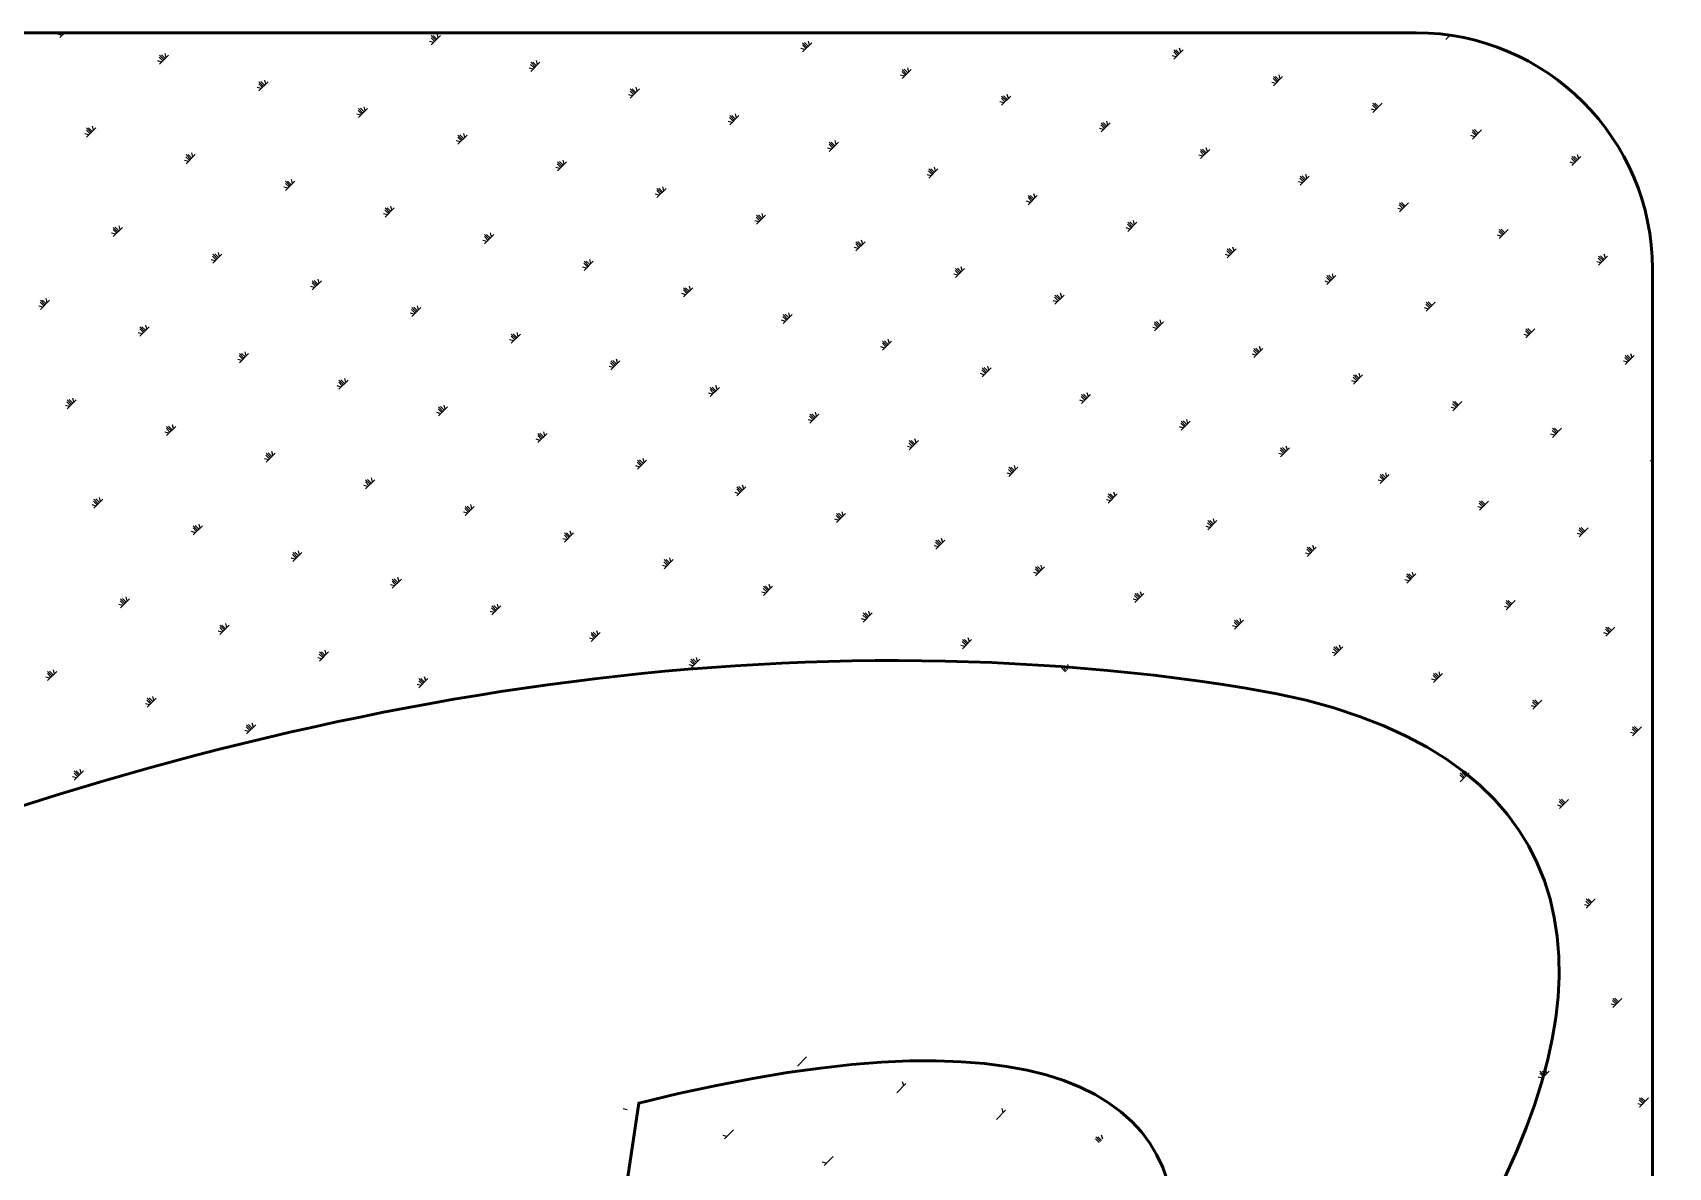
# Model space of a CAD drawing. Extents: x -2746917 to -971774, y -3334247 to -3250358.
# Drawn here: x -1870730 to -1869732, y -3276393 to -3275701 of the extents above; entities that cross this region are included whole.
import ezdxf

# ---------------------------------------------------------------- set-up
doc = ezdxf.new("R2010")
doc.units = 0
doc.header["$LTSCALE"] = 1000
doc.header["$MEASUREMENT"] = 0
doc.layers.get('0').update_dxf_attribs({"linetype": 'CONTINUOUS'})
doc.layers.add('PUB_TITLE', color=4, linetype='CONTINUOUS')

# ---------------------------------------------------------------- blocks, each defined once
blk = doc.blocks.new('A$C6B365CFD')
at = {"layer": 'PUB_TITLE', "color": 4}
for p, q in [((120.37, 23376.73), (123.38, 23379.73)), ((122.46, 23378.81), (121.53, 23379.73)), ((123.15, 23379.5), (122.92, 23379.73)), ((121.76, 23378.12), (119.33, 23378.77)), ((348.4, 23373.76), (345.97, 23374.41)), ((349.09, 23374.45), (346.87, 23376.67)), ((349.79, 23375.14), (347.01, 23377.92)), ((347.01, 23372.37), (352.56, 23377.92)), ((350.48, 23375.84), (348.26, 23378.06)), ((351.17, 23376.53), (350.52, 23378.96)), ((575.03, 23369.4), (572.6, 23370.05)), ((575.73, 23370.09), (573.5, 23372.31)), ((576.42, 23370.78), (573.64, 23373.56)), ((573.64, 23368.01), (579.2, 23373.56)), ((577.12, 23371.48), (574.89, 23373.7)), ((577.81, 23372.17), (577.16, 23374.6)), ((804.45, 23367.81), (803.79, 23370.24)), ((966.19, 23375.56), (968.87, 23378.24)), ((968.27, 23377.64), (967.48, 23378.44)), ((182.49, 23361.84), (180.06, 23362.49)), ((183.18, 23362.54), (180.96, 23364.76)), ((183.88, 23363.23), (181.1, 23366.01)), ((181.1, 23360.45), (186.66, 23366.01)), ((184.57, 23363.93), (182.35, 23366.15)), ((185.27, 23364.62), (184.62, 23367.05)), ((409.82, 23358.18), (407.59, 23360.4)), ((410.51, 23358.87), (407.73, 23361.65)), ((407.73, 23356.09), (413.29, 23361.65)), ((411.21, 23359.57), (408.98, 23361.79)), ((411.9, 23360.26), (411.25, 23362.69)), ((801.67, 23365.04), (799.24, 23365.69)), ((802.36, 23365.73), (800.14, 23367.95)), ((803.06, 23366.42), (800.28, 23369.2)), ((800.28, 23363.65), (805.83, 23369.2)), ((803.75, 23367.12), (801.53, 23369.34)), ((245.3, 23347.66), (243.08, 23349.88)), ((245.99, 23348.35), (245.34, 23350.78)), ((409.12, 23357.48), (406.69, 23358.13)), ((635.76, 23353.12), (633.33, 23353.77)), ((636.45, 23353.82), (634.23, 23356.04)), ((637.15, 23354.51), (634.37, 23357.29)), ((634.37, 23351.73), (639.93, 23357.29)), ((637.84, 23355.21), (635.62, 23357.43)), ((638.54, 23355.9), (637.89, 23358.33)), ((863.09, 23349.46), (860.87, 23351.68)), ((863.78, 23350.15), (861, 23352.93)), ((861, 23347.37), (866.56, 23352.93)), ((864.48, 23350.85), (862.25, 23353.07)), ((865.17, 23351.54), (864.52, 23353.97)), ((243.21, 23345.57), (240.79, 23346.22)), ((243.91, 23346.27), (241.69, 23348.49)), ((244.6, 23346.96), (241.83, 23349.74)), ((241.83, 23344.18), (247.38, 23349.74)), ((469.85, 23341.21), (467.42, 23341.86)), ((470.54, 23341.91), (468.32, 23344.13)), ((471.24, 23342.6), (468.46, 23345.38)), ((468.46, 23339.82), (474.02, 23345.38)), ((471.93, 23343.3), (469.71, 23345.52)), ((472.63, 23343.99), (471.98, 23346.42)), ((697.87, 23338.24), (695.1, 23341.02)), ((695.1, 23335.46), (700.65, 23341.02)), ((698.57, 23338.94), (696.35, 23341.16)), ((699.26, 23339.63), (698.61, 23342.06)), ((862.39, 23348.76), (859.96, 23349.41)), ((303.94, 23329.3), (301.51, 23329.95)), ((304.64, 23329.99), (302.41, 23332.22)), ((305.33, 23330.69), (302.55, 23333.47)), ((302.55, 23327.91), (308.11, 23333.47)), ((306.02, 23331.38), (303.8, 23333.61)), ((306.72, 23332.08), (306.07, 23334.51)), ((533.35, 23327.72), (532.7, 23330.15)), ((696.48, 23336.85), (694.06, 23337.5)), ((697.18, 23337.55), (694.96, 23339.77)), ((923.12, 23332.49), (920.69, 23333.14)), ((923.81, 23333.19), (921.59, 23335.41)), ((924.51, 23333.88), (921.73, 23336.66)), ((921.73, 23331.1), (927.29, 23336.66)), ((925.2, 23334.58), (922.98, 23336.8)), ((138.73, 23318.08), (136.5, 23320.31)), ((139.42, 23318.78), (136.64, 23321.56)), ((136.64, 23316), (142.2, 23321.56)), ((140.12, 23319.47), (137.89, 23321.7)), ((140.81, 23320.17), (140.16, 23322.6)), ((530.58, 23324.94), (528.15, 23325.59)), ((531.27, 23325.63), (529.05, 23327.86)), ((531.97, 23326.33), (529.19, 23329.11)), ((529.19, 23323.55), (534.74, 23329.11)), ((532.66, 23327.02), (530.44, 23329.25)), ((757.21, 23320.58), (754.78, 23321.23)), ((757.91, 23321.27), (755.68, 23323.5)), ((758.6, 23321.97), (755.82, 23324.75)), ((755.82, 23319.19), (761.38, 23324.75)), ((759.3, 23322.66), (757.07, 23324.89)), ((759.99, 23323.36), (759.34, 23325.79)), ((985.24, 23317.61), (982.46, 23320.39)), ((982.46, 23314.83), (988.01, 23320.39)), ((985.93, 23318.3), (983.71, 23320.53)), ((138.03, 23317.39), (135.6, 23318.04)), ((364.67, 23313.03), (362.24, 23313.68)), ((365.36, 23313.72), (363.14, 23315.95)), ((366.06, 23314.42), (363.28, 23317.2)), ((363.28, 23311.64), (368.84, 23317.2)), ((366.75, 23315.11), (364.53, 23317.34)), ((367.45, 23315.81), (366.8, 23318.24)), ((592, 23309.36), (589.77, 23311.59)), ((592.69, 23310.06), (589.91, 23312.84)), ((589.91, 23307.28), (595.47, 23312.84)), ((593.39, 23310.75), (591.16, 23312.98)), ((594.08, 23311.45), (593.43, 23313.88)), ((983.85, 23316.22), (981.42, 23316.87)), ((984.54, 23316.91), (982.32, 23319.14)), ((198.76, 23301.12), (196.33, 23301.77)), ((199.45, 23301.81), (197.23, 23304.03)), ((200.15, 23302.51), (197.37, 23305.28)), ((197.37, 23299.73), (202.93, 23305.28)), ((200.84, 23303.2), (198.62, 23305.42)), ((201.54, 23303.9), (200.89, 23306.32)), ((426.78, 23298.15), (424.01, 23300.92)), ((424.01, 23295.37), (429.56, 23300.92)), ((427.48, 23298.84), (425.26, 23301.06)), ((428.17, 23299.54), (427.52, 23301.96)), ((591.3, 23308.67), (588.87, 23309.32)), ((817.94, 23304.31), (815.51, 23304.96)), ((818.63, 23305), (816.41, 23307.23)), ((819.33, 23305.7), (816.55, 23308.48)), ((816.55, 23302.92), (822.11, 23308.48)), ((820.02, 23306.39), (817.8, 23308.62)), ((820.72, 23307.09), (820.07, 23309.52)), ((1044.57, 23299.95), (1042.14, 23300.6)), ((1045.27, 23300.64), (1043.05, 23302.87)), ((1045.96, 23301.34), (1043.18, 23304.12)), ((1043.18, 23298.56), (1048.74, 23304.12)), ((1046.66, 23302.03), (1044.43, 23304.26)), ((1047.35, 23302.73), (1046.7, 23305.16)), ((262.26, 23287.62), (261.61, 23290.05)), ((425.39, 23296.76), (422.97, 23297.41)), ((426.09, 23297.45), (423.87, 23299.67)), ((652.03, 23292.4), (649.6, 23293.05)), ((652.72, 23293.09), (650.5, 23295.31)), ((653.42, 23293.79), (650.64, 23296.56)), ((650.64, 23291.01), (656.2, 23296.56)), ((654.11, 23294.48), (651.89, 23296.7)), ((654.81, 23295.18), (654.16, 23297.6)), ((879.36, 23288.73), (877.14, 23290.95)), ((880.05, 23289.43), (877.28, 23292.2)), ((877.28, 23286.65), (882.83, 23292.2)), ((880.75, 23290.12), (878.53, 23292.34)), ((881.44, 23290.82), (880.79, 23293.24)), ((259.49, 23284.85), (257.06, 23285.5)), ((260.18, 23285.54), (257.96, 23287.76)), ((260.88, 23286.23), (258.1, 23289.01)), ((258.1, 23283.46), (263.65, 23289.01)), ((261.57, 23286.93), (259.35, 23289.15)), ((486.12, 23280.49), (483.69, 23281.14)), ((486.82, 23281.18), (484.59, 23283.4)), ((487.51, 23281.87), (484.73, 23284.65)), ((484.73, 23279.1), (490.29, 23284.65)), ((488.21, 23282.57), (485.98, 23284.79)), ((488.9, 23283.26), (488.25, 23285.69)), ((714.15, 23277.51), (711.37, 23280.29)), ((711.37, 23274.74), (716.92, 23280.29)), ((714.84, 23278.21), (712.62, 23280.43)), ((715.54, 23278.9), (714.88, 23281.33)), ((878.67, 23288.04), (876.24, 23288.69)), ((320.91, 23269.27), (318.68, 23271.49)), ((321.6, 23269.96), (318.82, 23272.74)), ((318.82, 23267.18), (324.38, 23272.74)), ((322.3, 23270.66), (320.07, 23272.88)), ((322.99, 23271.35), (322.34, 23273.78)), ((712.76, 23276.13), (710.33, 23276.78)), ((713.45, 23276.82), (711.23, 23279.04)), ((939.39, 23271.77), (936.96, 23272.42)), ((940.09, 23272.46), (937.86, 23274.68)), ((940.78, 23273.15), (938, 23275.93)), ((938, 23270.38), (943.56, 23275.93)), ((941.48, 23273.85), (939.25, 23276.07)), ((155.69, 23258.05), (152.91, 23260.83)), ((152.91, 23255.27), (158.47, 23260.83)), ((156.39, 23258.75), (154.17, 23260.97)), ((157.08, 23259.44), (156.43, 23261.87)), ((320.21, 23268.57), (317.78, 23269.22)), ((546.85, 23264.21), (544.42, 23264.86)), ((547.54, 23264.91), (545.32, 23267.13)), ((548.24, 23265.6), (545.46, 23268.38)), ((545.46, 23262.82), (551.02, 23268.38)), ((548.93, 23266.3), (546.71, 23268.52)), ((549.63, 23266.99), (548.98, 23269.42)), ((773.48, 23259.85), (771.05, 23260.5)), ((774.18, 23260.55), (771.96, 23262.77)), ((774.87, 23261.24), (772.09, 23264.02)), ((772.09, 23258.46), (777.65, 23264.02)), ((775.57, 23261.94), (773.34, 23264.16)), ((776.26, 23262.63), (775.61, 23265.06)), ((154.3, 23256.66), (151.88, 23257.31)), ((155, 23257.36), (152.78, 23259.58)), ((380.94, 23252.3), (378.51, 23252.95)), ((381.63, 23253), (379.41, 23255.22)), ((382.33, 23253.69), (379.55, 23256.47)), ((379.55, 23250.91), (385.11, 23256.47)), ((383.02, 23254.39), (380.8, 23256.61)), ((383.72, 23255.08), (383.07, 23257.51)), ((608.27, 23248.64), (606.05, 23250.86)), ((608.96, 23249.33), (606.19, 23252.11)), ((606.19, 23246.55), (611.74, 23252.11)), ((609.66, 23250.03), (607.44, 23252.25)), ((610.35, 23250.72), (609.7, 23253.15)), ((1000.12, 23255.49), (997.69, 23256.14)), ((1000.81, 23256.19), (998.59, 23258.41)), ((1001.51, 23256.88), (998.73, 23259.66)), ((998.73, 23254.1), (1004.29, 23259.66)), ((1002.2, 23257.58), (999.98, 23259.8)), ((215.03, 23240.39), (212.6, 23241.04)), ((215.73, 23241.08), (213.5, 23243.31)), ((216.42, 23241.78), (213.64, 23244.56)), ((213.64, 23239), (219.2, 23244.56)), ((217.11, 23242.47), (214.89, 23244.7)), ((217.81, 23243.17), (217.16, 23245.6)), ((443.06, 23237.42), (440.28, 23240.2)), ((440.28, 23234.64), (445.83, 23240.2)), ((443.75, 23238.11), (441.53, 23240.34)), ((444.44, 23238.81), (443.79, 23241.24)), ((607.57, 23247.94), (605.15, 23248.59)), ((834.21, 23243.58), (831.78, 23244.23)), ((834.9, 23244.28), (832.68, 23246.5)), ((835.6, 23244.97), (832.82, 23247.75)), ((832.82, 23242.19), (838.38, 23247.75)), ((836.29, 23245.67), (834.07, 23247.89)), ((836.99, 23246.36), (836.34, 23248.79)), ((1061.54, 23239.92), (1059.32, 23242.14)), ((1062.23, 23240.61), (1059.46, 23243.39)), ((1059.46, 23237.83), (1065.01, 23243.39)), ((1062.93, 23241.31), (1060.71, 23243.53)), ((1063.62, 23242), (1062.97, 23244.43)), ((441.67, 23236.03), (439.24, 23236.68)), ((442.36, 23236.72), (440.14, 23238.95)), ((668.3, 23231.67), (665.87, 23232.32)), ((669, 23232.36), (666.77, 23234.59)), ((669.69, 23233.06), (666.91, 23235.84)), ((666.91, 23230.28), (672.47, 23235.84)), ((670.39, 23233.75), (668.16, 23235.98)), ((671.08, 23234.45), (670.43, 23236.88)), ((895.63, 23228), (893.41, 23230.23)), ((896.33, 23228.7), (893.55, 23231.48)), ((893.55, 23225.92), (899.1, 23231.48)), ((897.02, 23229.39), (894.8, 23231.62)), ((897.72, 23230.09), (897.06, 23232.52)), ((1060.85, 23239.22), (1058.42, 23239.87)), ((275.76, 23224.12), (273.33, 23224.77)), ((276.45, 23224.81), (274.23, 23227.04)), ((277.15, 23225.51), (274.37, 23228.29)), ((274.37, 23222.73), (279.93, 23228.29)), ((277.84, 23226.2), (275.62, 23228.42)), ((278.54, 23226.9), (277.89, 23229.33)), ((502.39, 23219.76), (499.96, 23220.41)), ((503.09, 23220.45), (500.86, 23222.68)), ((503.78, 23221.15), (501, 23223.93)), ((501, 23218.37), (506.56, 23223.93)), ((504.48, 23221.84), (502.25, 23224.06)), ((505.17, 23222.54), (504.52, 23224.97)), ((731.81, 23218.18), (731.16, 23220.61)), ((894.94, 23227.31), (892.51, 23227.96)), ((109.85, 23212.21), (107.42, 23212.86)), ((110.54, 23212.9), (108.32, 23215.12)), ((111.24, 23213.6), (108.46, 23216.37)), ((108.46, 23210.82), (114.02, 23216.37)), ((111.93, 23214.29), (109.71, 23216.51)), ((112.63, 23214.99), (111.98, 23217.41)), ((337.18, 23208.54), (334.96, 23210.76)), ((337.87, 23209.24), (335.1, 23212.01)), ((335.1, 23206.46), (340.65, 23212.01)), ((338.57, 23209.93), (336.35, 23212.15)), ((339.26, 23210.63), (338.61, 23213.05)), ((729.03, 23215.4), (726.6, 23216.05)), ((729.72, 23216.09), (727.5, 23218.32)), ((730.42, 23216.79), (727.64, 23219.57)), ((727.64, 23214.01), (733.2, 23219.57)), ((731.11, 23217.48), (728.89, 23219.7)), ((955.66, 23211.04), (953.23, 23211.69)), ((956.36, 23211.73), (954.14, 23213.96)), ((957.05, 23212.43), (954.27, 23215.21)), ((954.27, 23209.65), (959.83, 23215.21)), ((957.75, 23213.12), (955.52, 23215.35)), ((171.97, 23197.32), (169.19, 23200.1)), ((169.19, 23194.55), (174.74, 23200.1)), ((172.66, 23198.02), (170.44, 23200.24)), ((173.35, 23198.71), (172.7, 23201.14)), ((336.48, 23207.85), (334.06, 23208.5)), ((563.12, 23203.49), (560.69, 23204.14)), ((563.81, 23204.18), (561.59, 23206.4)), ((564.51, 23204.88), (561.73, 23207.65)), ((561.73, 23202.1), (567.29, 23207.65)), ((565.2, 23205.57), (562.98, 23207.79)), ((565.9, 23206.27), (565.25, 23208.69)), ((790.45, 23199.82), (788.23, 23202.04)), ((791.14, 23200.52), (788.37, 23203.29)), ((788.37, 23197.74), (793.92, 23203.29)), ((791.84, 23201.21), (789.62, 23203.43)), ((792.53, 23201.91), (791.88, 23204.33)), ((170.58, 23195.93), (168.15, 23196.59)), ((171.27, 23196.63), (169.05, 23198.85)), ((397.21, 23191.58), (394.78, 23192.23)), ((397.91, 23192.27), (395.68, 23194.49)), ((398.6, 23192.96), (395.82, 23195.74)), ((395.82, 23190.19), (401.38, 23195.74)), ((399.29, 23193.66), (397.07, 23195.88)), ((399.99, 23194.35), (399.34, 23196.78)), ((624.54, 23187.91), (622.32, 23190.13)), ((625.24, 23188.6), (622.46, 23191.38)), ((622.46, 23185.83), (628.01, 23191.38)), ((625.93, 23189.3), (623.71, 23191.52)), ((626.62, 23189.99), (625.97, 23192.42)), ((789.76, 23199.13), (787.33, 23199.78)), ((1016.39, 23194.77), (1013.96, 23195.42)), ((1017.08, 23195.46), (1014.86, 23197.68)), ((1017.78, 23196.16), (1015, 23198.93)), ((1015, 23193.38), (1020.56, 23198.93)), ((1018.47, 23196.85), (1016.25, 23199.07)), ((231.3, 23179.66), (228.87, 23180.31)), ((232, 23180.36), (229.77, 23182.58)), ((232.69, 23181.05), (229.91, 23183.83)), ((229.91, 23178.27), (235.47, 23183.83)), ((233.39, 23181.75), (231.16, 23183.97)), ((234.08, 23182.44), (233.43, 23184.87)), ((460.72, 23178.08), (460.07, 23180.51)), ((623.85, 23187.22), (621.42, 23187.87)), ((850.48, 23182.86), (848.05, 23183.51)), ((851.18, 23183.55), (848.95, 23185.77)), ((851.87, 23184.24), (849.09, 23187.02)), ((849.09, 23181.47), (854.65, 23187.02)), ((852.57, 23184.94), (850.34, 23187.16)), ((853.26, 23185.63), (852.61, 23188.06)), ((1077.81, 23179.19), (1075.59, 23181.41)), ((1078.51, 23179.88), (1075.73, 23182.66)), ((1075.73, 23177.11), (1081.28, 23182.66)), ((1079.2, 23180.58), (1076.98, 23182.8)), ((1079.9, 23181.27), (1079.24, 23183.7)), ((457.94, 23175.3), (455.51, 23175.95)), ((458.63, 23176), (456.41, 23178.22)), ((459.33, 23176.69), (456.55, 23179.47)), ((456.55, 23173.91), (462.11, 23179.47)), ((460.02, 23177.39), (457.8, 23179.61)), ((684.57, 23170.94), (682.14, 23171.59)), ((685.27, 23171.64), (683.05, 23173.86)), ((685.96, 23172.33), (683.18, 23175.11)), ((683.18, 23169.55), (688.74, 23175.11)), ((686.66, 23173.03), (684.43, 23175.25)), ((687.35, 23173.72), (686.7, 23176.15)), ((912.6, 23167.97), (909.82, 23170.75)), ((909.82, 23165.19), (915.38, 23170.75)), ((913.29, 23168.67), (911.07, 23170.89)), ((913.99, 23169.36), (913.34, 23171.79)), ((1077.12, 23178.5), (1074.69, 23179.15)), ((292.03, 23163.39), (289.6, 23164.04)), ((292.72, 23164.09), (290.5, 23166.31)), ((293.42, 23164.78), (290.64, 23167.56)), ((290.64, 23162), (296.2, 23167.56)), ((294.11, 23165.48), (291.89, 23167.7)), ((294.81, 23166.17), (294.16, 23168.6)), ((519.36, 23159.73), (517.14, 23161.95)), ((520.05, 23160.42), (517.28, 23163.2)), ((517.28, 23157.64), (522.83, 23163.2)), ((520.75, 23161.12), (518.53, 23163.34)), ((521.44, 23161.81), (520.79, 23164.24)), ((911.21, 23166.58), (908.78, 23167.23)), ((911.9, 23167.28), (909.68, 23169.5)), ((126.12, 23151.48), (123.69, 23152.13)), ((126.82, 23152.17), (124.59, 23154.4)), ((127.51, 23152.87), (124.73, 23155.65)), ((124.73, 23150.09), (130.29, 23155.65)), ((128.2, 23153.56), (125.98, 23155.79)), ((128.9, 23154.26), (128.25, 23156.69)), ((354.15, 23148.51), (351.37, 23151.29)), ((351.37, 23145.73), (356.92, 23151.29)), ((354.84, 23149.2), (352.62, 23151.43)), ((355.53, 23149.9), (354.88, 23152.33)), ((518.66, 23159.03), (516.24, 23159.68)), ((745.3, 23154.67), (742.87, 23155.32)), ((745.99, 23155.37), (743.77, 23157.59)), ((746.69, 23156.06), (743.91, 23158.84)), ((743.91, 23153.28), (749.47, 23158.84)), ((747.38, 23156.76), (745.16, 23158.98)), ((748.08, 23157.45), (747.43, 23159.88)), ((971.94, 23150.31), (969.51, 23150.96)), ((972.63, 23151.01), (970.41, 23153.23)), ((973.32, 23151.7), (970.55, 23154.48)), ((970.55, 23148.92), (976.1, 23154.48)), ((974.02, 23152.4), (971.8, 23154.62)), ((189.63, 23137.99), (188.98, 23140.42)), ((352.76, 23147.12), (350.33, 23147.77)), ((353.45, 23147.81), (351.23, 23150.04)), ((579.39, 23142.76), (576.96, 23143.41)), ((580.09, 23143.45), (577.86, 23145.68)), ((580.78, 23144.15), (578, 23146.93)), ((578, 23141.37), (583.56, 23146.93)), ((581.48, 23144.84), (579.25, 23147.07)), ((582.17, 23145.54), (581.52, 23147.97)), ((806.72, 23139.09), (804.5, 23141.32)), ((807.42, 23139.79), (804.64, 23142.57)), ((804.64, 23137.01), (810.19, 23142.57)), ((808.11, 23140.48), (805.89, 23142.71)), ((808.81, 23141.18), (808.15, 23143.61)), ((186.85, 23135.21), (184.42, 23135.86)), ((187.54, 23135.9), (185.32, 23138.13)), ((188.24, 23136.6), (185.46, 23139.38)), ((185.46, 23133.82), (191.02, 23139.38)), ((188.93, 23137.29), (186.71, 23139.51)), ((413.48, 23130.85), (411.05, 23131.5)), ((414.18, 23131.54), (411.95, 23133.77)), ((414.87, 23132.24), (412.09, 23135.02)), ((412.09, 23129.46), (417.65, 23135.02)), ((415.57, 23132.93), (413.34, 23135.15)), ((416.26, 23133.63), (415.61, 23136.06)), ((641.51, 23127.88), (638.73, 23130.66)), ((638.73, 23125.1), (644.29, 23130.66)), ((642.2, 23128.57), (639.98, 23130.79)), ((642.9, 23129.27), (642.25, 23131.7)), ((806.03, 23138.4), (803.6, 23139.05)), ((1032.66, 23134.04), (1030.23, 23134.69)), ((1033.36, 23134.73), (1031.13, 23136.96)), ((1034.05, 23135.43), (1031.27, 23138.21)), ((1031.27, 23132.65), (1036.83, 23138.21)), ((1034.75, 23136.12), (1032.52, 23138.35)), ((248.27, 23119.63), (246.05, 23121.85)), ((248.96, 23120.33), (246.18, 23123.1)), ((246.18, 23117.55), (251.74, 23123.1)), ((249.66, 23121.02), (247.44, 23123.24)), ((250.35, 23121.71), (249.7, 23124.14)), ((640.12, 23126.49), (637.69, 23127.14)), ((640.81, 23127.18), (638.59, 23129.41)), ((866.75, 23122.13), (864.32, 23122.78)), ((867.45, 23122.82), (865.23, 23125.05)), ((868.14, 23123.52), (865.36, 23126.3)), ((865.36, 23120.74), (870.92, 23126.3)), ((868.84, 23124.21), (866.61, 23126.43)), ((869.53, 23124.91), (868.88, 23127.34)), ((1092.38, 23120.17), (1091.86, 23120.69)), ((1092.38, 23121.56), (1092, 23121.94)), ((247.57, 23118.94), (245.15, 23119.59)), ((474.21, 23114.58), (471.78, 23115.23)), ((474.9, 23115.27), (472.68, 23117.49)), ((475.6, 23115.97), (472.82, 23118.74)), ((472.82, 23113.19), (478.38, 23118.74)), ((476.29, 23116.66), (474.07, 23118.88)), ((476.99, 23117.36), (476.34, 23119.78)), ((700.84, 23110.22), (698.42, 23110.87)), ((701.54, 23110.91), (699.32, 23113.13)), ((702.23, 23111.61), (699.46, 23114.38)), ((699.46, 23108.83), (705.01, 23114.38)), ((702.93, 23112.3), (700.71, 23114.52)), ((703.62, 23113), (702.97, 23115.42)), ((930.26, 23108.64), (929.61, 23111.06)), ((1092.38, 23118.04), (1090.96, 23118.42)), ((1092, 23116.38), (1092.38, 23116.76)), ((308.3, 23102.66), (305.87, 23103.32)), ((309, 23103.36), (306.77, 23105.58)), ((309.69, 23104.05), (306.91, 23106.83)), ((306.91, 23101.28), (312.47, 23106.83)), ((310.38, 23104.75), (308.16, 23106.97)), ((311.08, 23105.44), (310.43, 23107.87)), ((535.63, 23099), (533.41, 23101.22)), ((536.33, 23099.69), (533.55, 23102.47)), ((533.55, 23096.92), (539.1, 23102.47)), ((537.02, 23100.39), (534.8, 23102.61)), ((537.71, 23101.08), (537.06, 23103.51)), ((927.48, 23105.86), (925.05, 23106.51)), ((928.17, 23106.55), (925.95, 23108.77)), ((928.87, 23107.25), (926.09, 23110.02)), ((926.09, 23104.47), (931.65, 23110.02)), ((929.56, 23107.94), (927.34, 23110.16)), ((142.39, 23090.75), (139.96, 23091.4)), ((143.09, 23091.45), (140.86, 23093.67)), ((143.78, 23092.14), (141, 23094.92)), ((141, 23089.36), (146.56, 23094.92)), ((144.48, 23092.84), (142.25, 23095.06)), ((145.17, 23093.53), (144.52, 23095.96)), ((370.42, 23087.78), (367.64, 23090.56)), ((367.64, 23085), (373.2, 23090.56)), ((371.11, 23088.48), (368.89, 23090.7)), ((371.81, 23089.17), (371.16, 23091.6)), ((534.94, 23098.3), (532.51, 23098.96)), ((761.57, 23093.94), (759.14, 23094.6)), ((762.27, 23094.64), (760.04, 23096.86)), ((762.96, 23095.33), (760.18, 23098.11)), ((760.18, 23092.56), (765.74, 23098.11)), ((763.66, 23096.03), (761.43, 23098.25)), ((764.35, 23096.72), (763.7, 23099.15)), ((988.21, 23089.58), (985.78, 23090.24)), ((988.9, 23090.28), (986.68, 23092.5)), ((989.6, 23090.97), (986.82, 23093.75)), ((986.82, 23088.2), (992.37, 23093.75)), ((990.29, 23091.67), (988.07, 23093.89)), ((369.03, 23086.39), (366.6, 23087.04)), ((369.72, 23087.09), (367.5, 23089.31)), ((595.66, 23082.03), (593.23, 23082.68)), ((596.36, 23082.73), (594.13, 23084.95)), ((597.05, 23083.42), (594.27, 23086.2)), ((594.27, 23080.64), (599.83, 23086.2)), ((597.75, 23084.12), (595.52, 23086.34)), ((598.44, 23084.81), (597.79, 23087.24)), ((822.99, 23078.37), (820.77, 23080.59)), ((823.69, 23079.06), (820.91, 23081.84)), ((820.91, 23076.28), (826.47, 23081.84)), ((824.38, 23079.76), (822.16, 23081.98)), ((825.08, 23080.45), (824.43, 23082.88)), ((203.12, 23074.48), (200.69, 23075.13)), ((203.81, 23075.18), (201.59, 23077.4)), ((204.51, 23075.87), (201.73, 23078.65)), ((201.73, 23073.09), (207.29, 23078.65)), ((205.2, 23076.57), (202.98, 23078.79)), ((205.9, 23077.26), (205.25, 23079.69)), ((429.75, 23070.12), (427.33, 23070.77)), ((430.45, 23070.82), (428.23, 23073.04)), ((431.14, 23071.51), (428.37, 23074.29)), ((428.37, 23068.73), (433.92, 23074.29)), ((431.84, 23072.21), (429.62, 23074.43)), ((432.53, 23072.9), (431.88, 23075.33)), ((659.17, 23068.54), (658.52, 23070.97)), ((822.3, 23077.67), (819.87, 23078.32)), ((1048.93, 23073.31), (1046.5, 23073.96)), ((1049.63, 23074.01), (1047.41, 23076.23)), ((1050.32, 23074.7), (1047.54, 23077.48)), ((1047.54, 23071.92), (1053.1, 23077.48)), ((1051.02, 23075.4), (1048.79, 23077.62)), ((264.54, 23058.9), (262.32, 23061.13)), ((265.24, 23059.6), (262.46, 23062.38)), ((262.46, 23056.82), (268.01, 23062.38)), ((265.93, 23060.29), (263.71, 23062.52)), ((266.62, 23060.99), (265.97, 23063.42)), ((656.39, 23065.76), (653.96, 23066.41)), ((657.08, 23066.46), (654.86, 23068.68)), ((657.78, 23067.15), (655, 23069.93)), ((655, 23064.37), (660.56, 23069.93)), ((658.47, 23067.85), (656.25, 23070.07)), ((883.03, 23061.4), (880.6, 23062.05)), ((883.72, 23062.1), (881.5, 23064.32)), ((884.41, 23062.79), (881.64, 23065.57)), ((881.64, 23060.01), (887.19, 23065.57)), ((885.11, 23063.49), (882.89, 23065.71)), ((885.8, 23064.18), (885.15, 23066.61)), ((263.85, 23058.21), (261.42, 23058.86)), ((490.48, 23053.85), (488.05, 23054.5)), ((491.18, 23054.54), (488.95, 23056.77)), ((491.87, 23055.24), (489.09, 23058.02)), ((489.09, 23052.46), (494.65, 23058.02)), ((492.57, 23055.93), (490.34, 23058.16)), ((493.26, 23056.63), (492.61, 23059.06)), ((717.81, 23050.18), (715.59, 23052.41)), ((718.51, 23050.88), (715.73, 23053.66)), ((715.73, 23048.1), (721.28, 23053.66)), ((719.2, 23051.57), (716.98, 23053.8)), ((719.89, 23052.27), (719.24, 23054.7)), ((946.53, 23047.91), (945.88, 23050.34)), ((324.57, 23041.94), (322.14, 23042.59)), ((325.27, 23042.63), (323.04, 23044.86)), ((325.96, 23043.33), (323.18, 23046.11)), ((323.18, 23040.55), (328.74, 23046.11)), ((326.66, 23044.02), (324.43, 23046.24)), ((327.35, 23044.72), (326.7, 23047.15)), ((551.9, 23038.27), (549.68, 23040.5)), ((552.6, 23038.97), (549.82, 23041.75)), ((549.82, 23036.19), (555.38, 23041.75)), ((553.29, 23039.66), (551.07, 23041.88)), ((553.99, 23040.36), (553.34, 23042.79)), ((717.12, 23049.49), (714.69, 23050.14)), ((943.75, 23045.13), (941.32, 23045.78)), ((944.45, 23045.82), (942.22, 23048.05)), ((945.14, 23046.52), (942.36, 23049.3)), ((942.36, 23043.74), (947.92, 23049.3)), ((945.84, 23047.21), (943.61, 23049.44)), ((158.66, 23030.03), (156.24, 23030.68)), ((159.36, 23030.72), (157.14, 23032.94)), ((160.05, 23031.42), (157.27, 23034.19)), ((157.27, 23028.64), (162.83, 23034.19)), ((160.75, 23032.11), (158.53, 23034.33)), ((161.44, 23032.8), (160.79, 23035.23)), ((388.08, 23028.44), (387.43, 23030.87)), ((551.21, 23037.58), (548.78, 23038.23)), ((777.84, 23033.22), (775.41, 23033.87)), ((778.54, 23033.91), (776.32, 23036.14)), ((779.23, 23034.61), (776.45, 23037.39)), ((776.45, 23031.83), (782.01, 23037.39)), ((779.93, 23035.3), (777.7, 23037.52)), ((780.62, 23036), (779.97, 23038.43)), ((1005.17, 23029.55), (1002.95, 23031.78)), ((1005.87, 23030.25), (1003.09, 23033.03)), ((1003.09, 23027.47), (1008.65, 23033.03)), ((1006.56, 23030.94), (1004.34, 23033.16)), ((385.3, 23025.67), (382.87, 23026.32)), ((385.99, 23026.36), (383.77, 23028.58)), ((386.69, 23027.06), (383.91, 23029.83)), ((383.91, 23024.28), (389.47, 23029.83)), ((387.38, 23027.75), (385.16, 23029.97)), ((611.93, 23021.31), (609.51, 23021.96)), ((612.63, 23022), (610.41, 23024.22)), ((613.32, 23022.7), (610.55, 23025.47)), ((610.55, 23019.92), (616.1, 23025.47)), ((614.02, 23023.39), (611.8, 23025.61)), ((614.71, 23024.08), (614.06, 23026.51)), ((839.96, 23018.34), (837.18, 23021.11)), ((837.18, 23015.56), (842.74, 23021.11)), ((840.65, 23019.03), (838.43, 23021.25)), ((841.35, 23019.72), (840.7, 23022.15)), ((1004.48, 23028.86), (1002.05, 23029.51)), ((219.39, 23013.75), (216.96, 23014.41)), ((220.09, 23014.45), (217.86, 23016.67)), ((220.78, 23015.14), (218, 23017.92)), ((218, 23012.37), (223.56, 23017.92)), ((221.47, 23015.84), (219.25, 23018.06)), ((222.17, 23016.53), (221.52, 23018.96)), ((446.72, 23010.09), (444.5, 23012.31)), ((447.42, 23010.78), (444.64, 23013.56)), ((444.64, 23008.01), (450.19, 23013.56)), ((448.11, 23011.48), (445.89, 23013.7)), ((448.8, 23012.17), (448.15, 23014.6)), ((838.57, 23016.95), (836.14, 23017.6)), ((839.26, 23017.64), (837.04, 23019.86)), ((1065.21, 23012.59), (1062.78, 23013.24)), ((1065.9, 23013.28), (1063.68, 23015.5)), ((1066.59, 23013.98), (1063.82, 23016.75)), ((1063.82, 23011.2), (1069.37, 23016.75)), ((1067.29, 23014.67), (1065.07, 23016.89)), ((280.81, 22998.18), (278.59, 23000.4)), ((281.51, 22998.87), (278.73, 23001.65)), ((278.73, 22996.09), (284.29, 23001.65)), ((282.2, 22999.57), (279.98, 23001.79)), ((282.9, 23000.26), (282.25, 23002.69)), ((446.03, 23009.39), (443.6, 23010.05)), ((672.66, 23005.03), (670.23, 23005.69)), ((673.36, 23005.73), (671.13, 23007.95)), ((674.05, 23006.42), (671.27, 23009.2)), ((671.27, 23003.65), (676.83, 23009.2)), ((674.75, 23007.12), (672.52, 23009.34)), ((675.44, 23007.81), (674.79, 23010.24)), ((899.3, 23000.67), (896.87, 23001.33)), ((899.99, 23001.37), (897.77, 23003.59)), ((900.69, 23002.06), (897.91, 23004.84)), ((897.91, 22999.29), (903.46, 23004.84)), ((901.38, 23002.76), (899.16, 23004.98)), ((902.08, 23003.45), (901.42, 23005.88)), ((116.99, 22988.35), (116.34, 22990.78)), ((280.12, 22997.48), (277.69, 22998.13)), ((506.75, 22993.12), (504.32, 22993.77)), ((507.45, 22993.82), (505.22, 22996.04)), ((508.14, 22994.51), (505.36, 22997.29)), ((505.36, 22991.73), (510.92, 22997.29)), ((508.84, 22995.21), (506.61, 22997.43)), ((509.53, 22995.9), (508.88, 22998.33)), ((734.08, 22989.46), (731.86, 22991.68)), ((734.78, 22990.15), (732, 22992.93)), ((735.47, 22990.85), (733.25, 22993.07)), ((735.94, 22992.4), (735.52, 22993.97)), ((736.95, 22992.32), (737.56, 22992.93)), ((114.21, 22985.57), (111.78, 22986.22)), ((114.9, 22986.27), (112.68, 22988.49)), ((115.6, 22986.96), (112.82, 22989.74)), ((112.82, 22984.18), (118.38, 22989.74)), ((116.29, 22987.66), (114.07, 22989.88)), ((340.84, 22981.21), (338.42, 22981.86)), ((341.54, 22981.91), (339.32, 22984.13)), ((342.23, 22982.6), (339.46, 22985.38)), ((339.46, 22979.82), (345.01, 22985.38)), ((342.93, 22983.3), (340.71, 22985.52)), ((343.62, 22983.99), (342.97, 22986.42)), ((960.02, 22984.4), (957.59, 22985.05)), ((960.72, 22985.1), (958.5, 22987.32)), ((961.41, 22985.79), (958.63, 22988.57)), ((958.63, 22983.01), (964.19, 22988.57)), ((962.11, 22986.49), (959.88, 22988.71)), ((962.8, 22987.18), (962.15, 22989.61)), ((175.63, 22969.99), (173.41, 22972.22)), ((176.32, 22970.69), (173.55, 22973.47)), ((173.55, 22967.91), (179.1, 22973.47)), ((177.02, 22971.38), (174.8, 22973.61)), ((177.71, 22972.08), (177.06, 22974.51)), ((1021.44, 22968.83), (1019.22, 22971.05)), ((1022.14, 22969.52), (1019.36, 22972.3)), ((1019.36, 22966.74), (1024.92, 22972.3)), ((1022.83, 22970.22), (1020.61, 22972.44)), ((174.94, 22969.3), (172.51, 22969.95)), ((1020.75, 22968.13), (1018.32, 22968.78)), ((235.66, 22953.03), (233.23, 22953.68)), ((236.36, 22953.72), (234.13, 22955.95)), ((237.05, 22954.42), (234.27, 22957.2)), ((234.27, 22951.64), (239.83, 22957.2)), ((237.75, 22955.11), (235.52, 22957.33)), ((238.44, 22955.81), (237.79, 22958.24)), ((1081.48, 22951.86), (1079.05, 22952.51)), ((1082.17, 22952.55), (1079.95, 22954.78)), ((1082.87, 22953.25), (1080.09, 22956.03)), ((1080.09, 22950.47), (1085.64, 22956.03)), ((1083.56, 22953.94), (1081.34, 22956.17)), ((130.48, 22924.84), (128.05, 22925.5)), ((131.18, 22925.54), (128.95, 22927.76)), ((131.87, 22926.23), (129.09, 22929.01)), ((129.09, 22923.46), (134.65, 22929.01)), ((132.56, 22926.93), (130.34, 22929.15)), ((133.26, 22927.62), (132.61, 22930.05)), ((976.99, 22924.37), (974.77, 22926.59)), ((977.68, 22925.07), (974.91, 22927.84)), ((974.91, 22922.29), (980.46, 22927.84)), ((978.38, 22925.76), (976.16, 22927.98)), ((979.07, 22926.45), (978.42, 22928.88)), ((1038.41, 22908.79), (1035.63, 22911.57)), ((1035.63, 22906.02), (1041.19, 22911.57)), ((1039.11, 22909.49), (1036.88, 22911.71)), ((1037.02, 22907.4), (1034.59, 22908.06)), ((1037.72, 22908.1), (1035.49, 22910.32)), ((1054.68, 22848.07), (1051.9, 22850.85)), ((1051.9, 22845.29), (1057.46, 22850.85)), ((1055.38, 22848.76), (1053.15, 22850.98)), ((1053.29, 22846.68), (1050.86, 22847.33)), ((1053.99, 22847.37), (1051.77, 22849.6)), ((1069.57, 22785.95), (1067.14, 22786.6)), ((1070.26, 22786.65), (1068.04, 22788.87)), ((1070.95, 22787.34), (1068.18, 22790.12)), ((1068.18, 22784.56), (1073.73, 22790.12)), ((1071.65, 22788.03), (1069.43, 22790.26)), ((570.45, 22748.83), (576.01, 22754.38)), ((1025.11, 22741.5), (1022.68, 22742.15)), ((1025.8, 22742.19), (1023.58, 22744.41)), ((1026.5, 22742.89), (1023.72, 22745.66)), ((1027.19, 22743.58), (1024.97, 22745.8)), ((1025.74, 22742.13), (1029.28, 22745.66)), ((1027.89, 22744.27), (1027.24, 22746.7)), ((631.18, 22732.56), (636.73, 22738.11)), ((635.34, 22736.72), (634.69, 22739.15)), ((466.66, 22722.03), (464.23, 22722.68)), ((691.9, 22716.28), (697.46, 22721.84)), ((696.07, 22720.45), (695.42, 22722.88)), ((1085.84, 22725.22), (1083.41, 22725.88)), ((1086.53, 22725.92), (1084.31, 22728.14)), ((1087.23, 22726.61), (1084.45, 22729.39)), ((1084.45, 22723.84), (1090, 22729.39)), ((1087.92, 22727.31), (1085.7, 22729.53)), ((527.38, 22705.76), (524.96, 22706.41)), ((526, 22704.37), (531.55, 22709.93)), ((754.71, 22702.1), (752.49, 22704.32)), ((755.41, 22702.79), (752.63, 22705.57)), ((756.1, 22703.48), (753.88, 22705.71)), ((756.8, 22704.18), (756.15, 22706.61)), ((586.72, 22688.1), (592.28, 22693.66)), ((588.11, 22689.49), (585.68, 22690.14))]:
    blk.add_line(p, q, dxfattribs=at)
at = {"layer": 'PUB_TITLE', "color": 4, "lineweight": 53}
for points, knots in [([(-758.12, 22448.58), (-758.12, 22841.07), (-758.12, 23235.54), (-758.12, 23235.54), (-758.12, 23314.84), (-693.24, 23379.73), (-613.93, 23379.73), (-613.93, 23379.73), (948.18, 23379.73), (948.18, 23379.73), (1027.49, 23379.73), (1092.38, 23314.84), (1092.38, 23235.54), (1092.38, 23235.54), (1092.38, 22917.09), (1092.38, 22567.75)], [6.497483, 6.497483, 6.497483, 6.497483, 7, 7, 7, 8, 8, 8, 9, 9, 9, 10, 10, 10, 10.451509, 10.451509, 10.451509, 10.451509]), ([(844.15, 22979.63), (1260.76, 22912.73), (928.97, 22425.91), (495.48, 22240.24), (801.33, 22454.57), (1002.29, 22857.84), (473.64, 22726.25), (473.64, 22726.25), (394.12, 22193.32), (394.12, 22193.32), (179.87, 22093.27), (26.05, 22068.25), (-73.38, 22080.77), (-73.38, 22080.77), (-0.45, 22648.08), (-0.45, 22648.08), (-361.7, 22646.4), (-830.48, 22367.28), (-890.94, 22343.44), (-404.99, 22746.86), (246.82, 23075.56), (844.15, 22979.63)], [0, 0, 0, 0, 1, 1, 1, 2, 2, 2, 3, 3, 3, 4, 4, 4, 5, 5, 5, 6, 6, 6, 7, 7, 7, 7])]:
    blk.add_open_spline(points, degree=3, knots=knots, dxfattribs=at)

msp = doc.modelspace()

# ---------------------------------------------------------------- block references
at = {"ltscale": 1.5}
msp.add_blockref('A$C6B365CFD', (-1870834.22, -3299080.41), dxfattribs=at)

doc.saveas('drawing.dxf')
